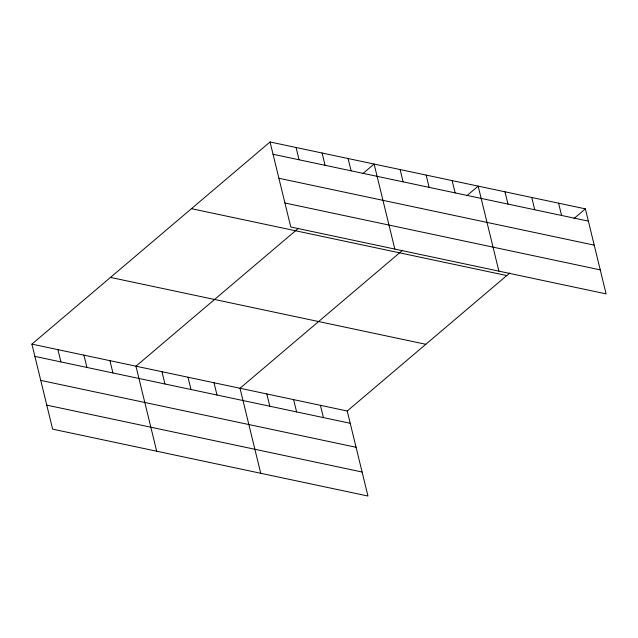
<?xml version="1.0" encoding="UTF-8"?>
<svg xmlns="http://www.w3.org/2000/svg" width="638" height="638" viewBox="0 0 638 638"><rect width="100%" height="100%" fill="white"/><g stroke="black" fill="none" stroke-linecap="round" stroke-linejoin="round"><path stroke-width="0.96" d="M509.802 273L347.224 411L367.951 496.021L52.627 429.143L31.9 344.121L270.049 141.979L585.373 208.857L606.1 293.879L290.776 227L270.049 141.979M298.544 228.189L135.958 366.188L156.685 451.218M362.775 173.672L374.107 164.046L394.834 249.075M402.594 250.256L240.008 388.263L260.735 473.284M466.833 195.738L478.165 186.121L498.892 271.142M574.04 218.475L585.373 208.857M273.048 154.26L588.372 221.139M278.902 178.265L594.217 245.144M284.931 202.996L600.246 269.874M191.464 208.682L506.779 275.56M110.494 277.41L425.809 344.289M31.9 344.121L347.224 411M34.899 356.403L350.214 423.281M40.744 380.407L356.068 447.286M46.773 405.138L362.097 472.016M558.569 203.171L561.568 215.453M531.765 197.485L534.764 209.774M504.969 191.799L507.96 204.088M452.151 180.602L455.141 192.883M426.136 175.083L429.135 187.365M400.122 169.564L403.12 181.846M348.093 158.527L351.091 170.817M322.078 153.008L325.077 165.298M296.064 147.498L299.062 159.779M320.42 405.313L323.41 417.595M293.616 399.627L296.614 411.917M266.812 393.941L269.81 406.231M214.001 382.744L216.992 395.026M187.987 377.225L190.977 389.507M161.972 371.707L164.963 383.988M109.943 360.669L112.934 372.959M83.929 355.151L86.92 367.44M57.914 349.64L60.905 361.921"/></g></svg>
